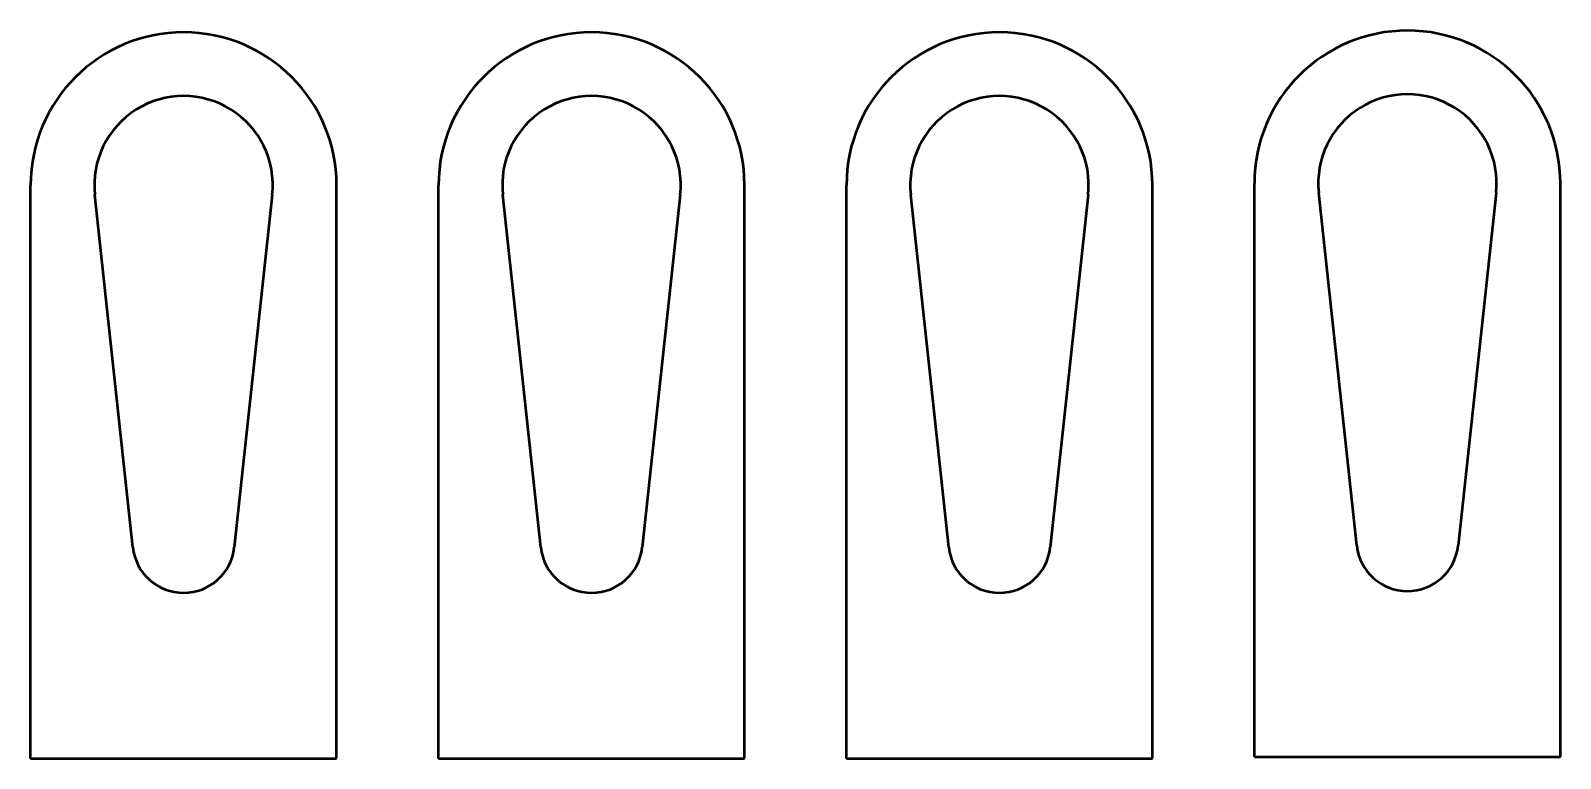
# Model space of a CAD drawing. Header units: millimetres. Extents: x 99 to 159, y 134.2 to 162.8.
import ezdxf

# ---------------------------------------------------------------- set-up
doc = ezdxf.new("R2010")
doc.units = ezdxf.units.MM
doc.layers.add('Visible (ISO)', color=7, linetype='Continuous', lineweight=50)

msp = doc.modelspace()

# ---------------------------------------------------------------- linework, layer by layer
at = {"layer": 'Visible (ISO)'}
for p, q in [((99, 134.25), (99, 156.75)), ((111, 134.25), (111, 156.75)), ((115, 134.25), (115, 156.75)), ((127, 134.25), (127, 156.75)), ((131, 134.25), (131, 156.75)), ((143, 134.25), (143, 156.75)), ((147, 134.318), (147, 156.818)), ((159, 134.318), (159, 156.818)), ((103.012, 142.536), (101.52, 156.375)), ((108.48, 156.375), (106.988, 142.536)), ((119.012, 142.536), (117.52, 156.375)), ((124.48, 156.375), (122.988, 142.536)), ((135.012, 142.536), (133.52, 156.375)), ((140.48, 156.375), (138.988, 142.536)), ((151.011, 142.604), (149.52, 156.443)), ((156.48, 156.443), (154.988, 142.604)), ((99, 134.25), (111, 134.25)), ((115, 134.25), (127, 134.25)), ((131, 134.25), (143, 134.25)), ((147, 134.318), (159, 134.318))]:
    msp.add_line(p, q, dxfattribs=at)
for centre, radius, start, end in [((105, 156.75), 6, 0, 180), ((121, 156.75), 6, 0, 180), ((137, 156.75), 6, 0, 180), ((153, 156.818), 6, 0, 180), ((105, 156.75), 3.5, 353.84936, 186.15064), ((121, 156.75), 3.5, 353.84936, 186.15064), ((137, 156.75), 3.5, 353.84936, 186.15064), ((153, 156.818), 3.5, 353.84936, 186.15064), ((105, 142.75), 2, 186.15064, 353.84936), ((121, 142.75), 2, 186.15064, 353.84936), ((137, 142.75), 2, 186.15064, 353.84936), ((153, 142.818), 2, 186.15064, 353.84936)]:
    msp.add_arc(centre, radius, start, end, dxfattribs=at)

doc.saveas('drawing.dxf')
